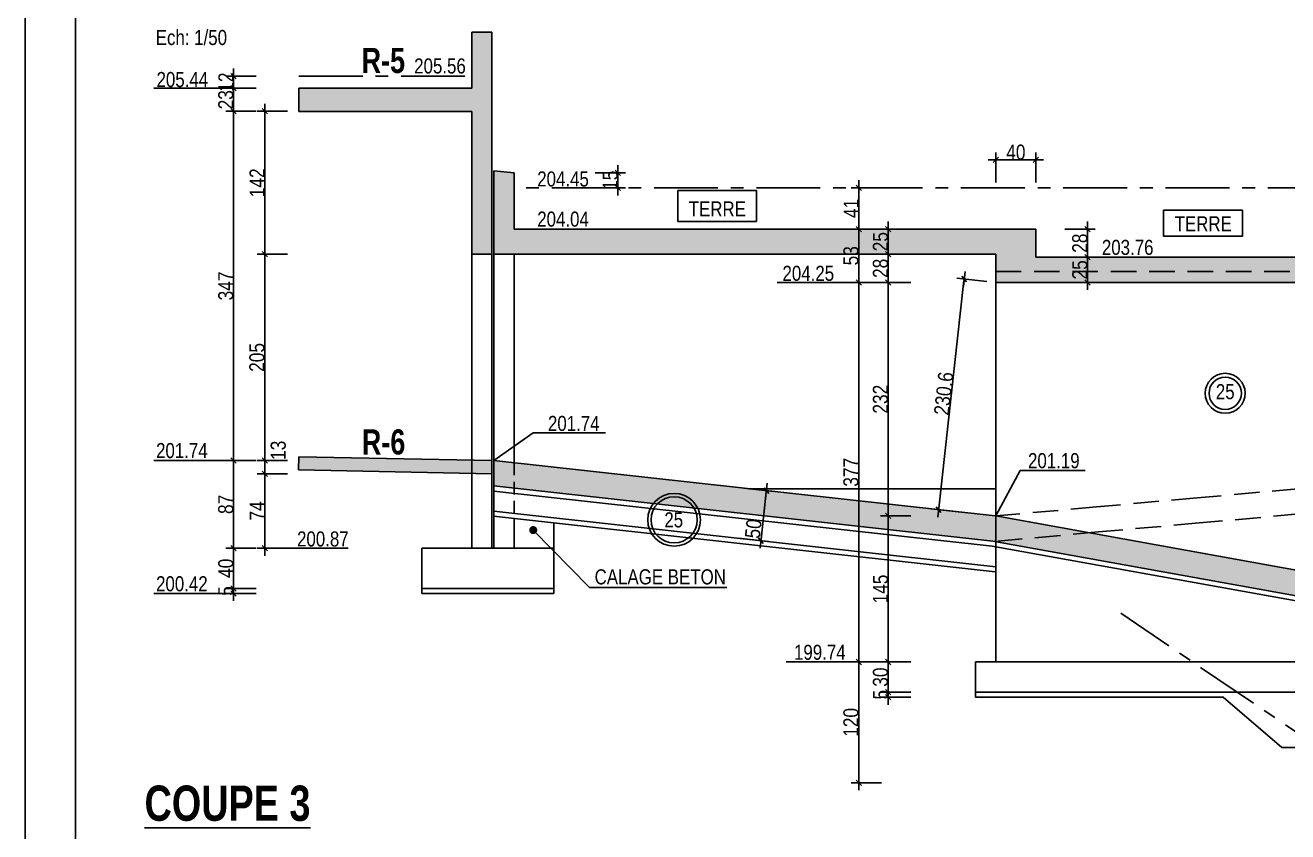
# Model space of a CAD drawing. Header units: millimetres. Extents: x -18089 to -10820, y 354 to 4554.
# Drawn here: x -18089 to -16835, y 1222 to 2023 of the extents above; entities that cross this region are included whole.
import ezdxf
from ezdxf.enums import TextEntityAlignment as Align

# ---------------------------------------------------------------- set-up
doc = ezdxf.new("R2010")
doc.units = ezdxf.units.MM
doc.linetypes.add('AXES', pattern=[50.8, 31.75, -6.35, 6.35, -6.35])
doc.linetypes.add('CACHEx2', pattern=[19.05, 12.7, -6.35])
for name, color, linetype in [('01_Cad_2', 5, 'Continuous'), ('01_cote_gen', 4, 'Continuous'), ('01_linteaux', 3, 'Continuous'), ('01_murs_coup', 5, 'Continuous'), ('01_poch_BN', 9, 'Continuous'), ('01_poch_murs', 251, 'Continuous'), ('01_texte', 230, 'Continuous'), ('01_tram_axes', 10, 'AXES'), ('AA_COTES', 2, 'Continuous')]:
    doc.layers.add(name, color=color, linetype=linetype)
doc.styles.add('impact', font='impact.ttf')
doc.styles.add('MATTE_TXT', font='arial.ttf')
doc.styles.add('STYLE2', font='ARIALN.TTF')
doc.dimstyles.new('JB50', dxfattribs={"dimscale": 0.1, "dimtxt": 150, "dimasz": 15, "dimexe": 0.1, "dimexo": 0.1, "dimgap": 0.09, "dimtad": 1, "dimdec": 1, "dimdsep": 46, "dimtxsty": 'STYLE2', "dimblk1": 'BOND_G', "dimblk2": 'BOND_D', "dimsah": 1, "dimcen": 1.5, "dimdle": 0.01, "dimse1": 1, "dimse2": 1, "dimclrd": 4, "dimclre": 2, "dimclrt": 6, "dimazin": 2, "dimtfac": 2.333333, "dimtdec": 1, "dimtix": 1, "dimtmove": 2, "dimatfit": 3, "dimldrblk": 'BOND_G', "dimfxl": 1, "dimtolj": 1, "dimtzin": 0, "dimarcsym": 0})

# ---------------------------------------------------------------- blocks, each defined once
blk = doc.blocks.new('BOND_G')
at = {"layer": 'AA_COTES', "color": 0}
for p, q in [((0, -5), (0, 15)), ((5, 0), (-5, 0)), ((1.77, 1.77), (-1.77, -1.77))]:
    blk.add_line(p, q, dxfattribs=at)
blk = doc.blocks.new('BOND_D')
at = {"layer": 'AA_COTES', "color": 0}
for p, q in [((5, 0), (-5, 0)), ((-1.77, -1.77), (1.77, 1.77)), ((0, 5), (0, -15))]:
    blk.add_line(p, q, dxfattribs=at)
blk = doc.blocks.new('*D839')
at = {"layer": '01_poch_murs', "color": 4, "lineweight": -2, "transparency": 16777216}
blk.add_line((-17353.4, 1559.3), (-17358.5, 1512.6), dxfattribs=at)
at = {"layer": 'DEFPOINTS', "color": 0, "transparency": 16777216}
for p in [(-17351.3, 1560.5), (-17358.7, 1511.1), (-17356.8, 1510.8)]:
    blk.add_point(p, dxfattribs=at)
at = {"layer": '01_poch_murs', "color": 4, "lineweight": -2, "transparency": 16777216, "xscale": 1.5, "yscale": 1.5, "zscale": 1.5}
for name, p, rotation in [('BOND_G', (-17353.2, 1560.8), 83.69581806513294), ('BOND_D', (-17358.7, 1511.1), 263.695818065133)]:
    blk.add_blockref(name, p, dxfattribs=dict(at, rotation=rotation))
at = {"layer": '01_poch_murs', "color": 6, "transparency": 16777216, "insert": (-17366.2, 1523), "char_height": 15, "attachment_point": 5, "rotation": 83.6958, "style": 'STYLE2'}
blk.add_mtext('\\A1;50', dxfattribs=at)
blk = doc.blocks.new('*D681')
at = {"layer": '01_cote_gen', "color": 4, "lineweight": -2, "ltscale": 2, "transparency": 16777216}
blk.add_line((-17882.5, 1505.2), (-17882.5, 1589.2), dxfattribs=at)
at = {"layer": 'DEFPOINTS', "color": 0, "ltscale": 2, "transparency": 16777216}
for p in [(-17882.5, 1590.7), (-17827.8, 1590.7), (-17664.8, 1503.7)]:
    blk.add_point(p, dxfattribs=at)
at = {"layer": '01_cote_gen', "color": 4, "lineweight": -2, "ltscale": 2, "transparency": 16777216, "xscale": 1.5, "yscale": 1.5, "zscale": 1.5}
for name, p, rotation in [('BOND_D', (-17882.5, 1590.7), 90), ('BOND_G', (-17882.5, 1503.7), 270)]:
    blk.add_blockref(name, p, dxfattribs=dict(at, rotation=rotation))
at = {"layer": '01_cote_gen', "color": 6, "ltscale": 2, "transparency": 16777216, "insert": (-17890.1, 1547.2), "char_height": 15, "attachment_point": 5, "rotation": 90, "style": 'STYLE2'}
blk.add_mtext('\\A1;87', dxfattribs=at)
blk = doc.blocks.new('*D682')
at = {"layer": '01_cote_gen', "color": 4, "lineweight": -2, "ltscale": 2, "transparency": 16777216}
blk.add_line((-17851.5, 1505.2), (-17851.5, 1576.2), dxfattribs=at)
at = {"layer": 'DEFPOINTS', "color": 0, "ltscale": 2, "transparency": 16777216}
for p in [(-17851.5, 1577.7), (-17808.6, 1577.7), (-17664.8, 1503.7)]:
    blk.add_point(p, dxfattribs=at)
at = {"layer": '01_cote_gen', "color": 4, "lineweight": -2, "ltscale": 2, "transparency": 16777216, "xscale": 1.5, "yscale": 1.5, "zscale": 1.5}
for name, p, rotation in [('BOND_D', (-17851.5, 1577.7), 90), ('BOND_G', (-17851.5, 1503.7), 270)]:
    blk.add_blockref(name, p, dxfattribs=dict(at, rotation=rotation))
at = {"layer": '01_cote_gen', "color": 6, "ltscale": 2, "transparency": 16777216, "insert": (-17859, 1540.7), "char_height": 15, "attachment_point": 5, "rotation": 90, "style": 'STYLE2'}
blk.add_mtext('\\A1;74', dxfattribs=at)
blk = doc.blocks.new('*D683')
at = {"layer": '01_cote_gen', "color": 4, "lineweight": -2, "ltscale": 2, "transparency": 16777216}
blk.add_line((-17851.5, 1579.2), (-17851.5, 1589.2), dxfattribs=at)
at = {"layer": 'DEFPOINTS', "color": 0, "ltscale": 2, "transparency": 16777216}
for p in [(-17851.5, 1590.7), (-17812.2, 1590.7), (-17812.2, 1577.7)]:
    blk.add_point(p, dxfattribs=at)
at = {"layer": '01_cote_gen', "color": 4, "lineweight": -2, "ltscale": 2, "transparency": 16777216, "xscale": 1.5, "yscale": 1.5, "zscale": 1.5}
for name, p, rotation in [('BOND_D', (-17851.5, 1590.7), 90), ('BOND_G', (-17851.5, 1577.7), 270)]:
    blk.add_blockref(name, p, dxfattribs=dict(at, rotation=rotation))
at = {"layer": '01_cote_gen', "color": 6, "ltscale": 2, "transparency": 16777216, "insert": (-17838, 1600.9), "char_height": 15, "attachment_point": 5, "rotation": 90, "style": 'STYLE2'}
blk.add_mtext('\\A1;13', dxfattribs=at)
blk = doc.blocks.new('*D684')
at = {"layer": '01_cote_gen', "color": 4, "lineweight": -2, "ltscale": 2, "transparency": 16777216}
blk.add_line((-17882.5, 1592.2), (-17882.5, 1936.2), dxfattribs=at)
at = {"layer": 'DEFPOINTS', "color": 0, "ltscale": 2, "transparency": 16777216}
for p in [(-17882.5, 1937.7), (-17809.1, 1937.7), (-17798.9, 1590.7)]:
    blk.add_point(p, dxfattribs=at)
at = {"layer": '01_cote_gen', "color": 4, "lineweight": -2, "ltscale": 2, "transparency": 16777216, "xscale": 1.5, "yscale": 1.5, "zscale": 1.5}
for name, p, rotation in [('BOND_D', (-17882.5, 1937.7), 90), ('BOND_G', (-17882.5, 1590.7), 270)]:
    blk.add_blockref(name, p, dxfattribs=dict(at, rotation=rotation))
at = {"layer": '01_cote_gen', "color": 6, "ltscale": 2, "transparency": 16777216, "insert": (-17890.1, 1764.2), "char_height": 15, "attachment_point": 5, "rotation": 90, "style": 'STYLE2'}
blk.add_mtext('\\A1;347', dxfattribs=at)
blk = doc.blocks.new('*D685')
at = {"layer": '01_cote_gen', "color": 4, "lineweight": -2, "ltscale": 2, "transparency": 16777216}
blk.add_line((-17882.5, 1939.2), (-17882.5, 1959.2), dxfattribs=at)
at = {"layer": 'DEFPOINTS', "color": 0, "ltscale": 2, "transparency": 16777216}
for p in [(-17882.5, 1960.7), (-17827.8, 1960.7), (-17827.8, 1937.7)]:
    blk.add_point(p, dxfattribs=at)
at = {"layer": '01_cote_gen', "color": 4, "lineweight": -2, "ltscale": 2, "transparency": 16777216, "xscale": 1.5, "yscale": 1.5, "zscale": 1.5}
for name, p, rotation in [('BOND_D', (-17882.5, 1960.7), 90), ('BOND_G', (-17882.5, 1937.7), 270)]:
    blk.add_blockref(name, p, dxfattribs=dict(at, rotation=rotation))
at = {"layer": '01_cote_gen', "color": 6, "ltscale": 2, "transparency": 16777216, "insert": (-17890.1, 1949.2), "char_height": 15, "attachment_point": 5, "rotation": 90, "style": 'STYLE2'}
blk.add_mtext('\\A1;23', dxfattribs=at)
blk = doc.blocks.new('*D686')
at = {"layer": '01_cote_gen', "color": 4, "lineweight": -2, "ltscale": 2, "transparency": 16777216}
for p, q in [((-17882.5, 1974.2), (-17882.5, 1975.7)), ((-17882.5, 1972.7), (-17882.5, 1960.7)), ((-17882.5, 1959.2), (-17882.5, 1957.7))]:
    blk.add_line(p, q, dxfattribs=at)
at = {"layer": 'DEFPOINTS', "color": 0, "ltscale": 2, "transparency": 16777216}
for p in [(-17827.8, 1972.7), (-17882.5, 1960.7), (-17827.8, 1960.7)]:
    blk.add_point(p, dxfattribs=at)
at = {"layer": '01_cote_gen', "color": 4, "lineweight": -2, "ltscale": 2, "transparency": 16777216, "xscale": 1.5, "yscale": 1.5, "zscale": 1.5}
for name, p, rotation in [('BOND_G', (-17882.5, 1972.7), 270), ('BOND_D', (-17882.5, 1960.7), 90)]:
    blk.add_blockref(name, p, dxfattribs=dict(at, rotation=rotation))
at = {"layer": '01_cote_gen', "color": 6, "ltscale": 2, "transparency": 16777216, "insert": (-17890, 1966.7), "char_height": 15, "attachment_point": 5, "rotation": 90, "style": 'STYLE2'}
blk.add_mtext('\\A1;12', dxfattribs=at)
blk = doc.blocks.new('*D687')
at = {"layer": '01_cote_gen', "color": 4, "lineweight": -2, "ltscale": 2, "transparency": 16777216}
blk.add_line((-17882.5, 1465.2), (-17882.5, 1502.2), dxfattribs=at)
at = {"layer": 'DEFPOINTS', "color": 0, "ltscale": 2, "transparency": 16777216}
for p in [(-17882.5, 1503.7), (-17664.8, 1503.7), (-17664.8, 1463.7)]:
    blk.add_point(p, dxfattribs=at)
at = {"layer": '01_cote_gen', "color": 4, "lineweight": -2, "ltscale": 2, "transparency": 16777216, "xscale": 1.5, "yscale": 1.5, "zscale": 1.5}
for name, p, rotation in [('BOND_D', (-17882.5, 1503.7), 90), ('BOND_G', (-17882.5, 1463.7), 270)]:
    blk.add_blockref(name, p, dxfattribs=dict(at, rotation=rotation))
at = {"layer": '01_cote_gen', "color": 6, "ltscale": 2, "transparency": 16777216, "insert": (-17890.1, 1483.7), "char_height": 15, "attachment_point": 5, "rotation": 90, "style": 'STYLE2'}
blk.add_mtext('\\A1;40', dxfattribs=at)
blk = doc.blocks.new('*D688')
at = {"layer": '01_cote_gen', "color": 4, "lineweight": -2, "ltscale": 2, "transparency": 16777216}
for p, q in [((-17882.5, 1465.2), (-17882.5, 1466.7)), ((-17882.5, 1463.7), (-17882.5, 1458.7)), ((-17882.5, 1457.2), (-17882.5, 1455.7))]:
    blk.add_line(p, q, dxfattribs=at)
at = {"layer": 'DEFPOINTS', "color": 0, "ltscale": 2, "transparency": 16777216}
for p in [(-17882.5, 1458.7), (-17664.8, 1463.7), (-17664.8, 1458.7)]:
    blk.add_point(p, dxfattribs=at)
at = {"layer": '01_cote_gen', "color": 4, "lineweight": -2, "ltscale": 2, "transparency": 16777216, "xscale": 1.5, "yscale": 1.5, "zscale": 1.5}
for name, p, rotation in [('BOND_G', (-17882.5, 1463.7), 270), ('BOND_D', (-17882.5, 1458.7), 90)]:
    blk.add_blockref(name, p, dxfattribs=dict(at, rotation=rotation))
at = {"layer": '01_cote_gen', "color": 6, "ltscale": 2, "transparency": 16777216, "insert": (-17890.1, 1461.2), "char_height": 15, "attachment_point": 5, "rotation": 90, "style": 'STYLE2'}
blk.add_mtext('\\A1;5', dxfattribs=at)
blk = doc.blocks.new('*D689')
at = {"layer": '01_cote_gen', "color": 4, "lineweight": -2, "ltscale": 2, "transparency": 16777216}
blk.add_line((-17851.5, 1592.2), (-17851.5, 1794.2), dxfattribs=at)
at = {"layer": 'DEFPOINTS', "color": 0, "ltscale": 2, "transparency": 16777216}
for p in [(-17851.5, 1795.7), (-17625.8, 1795.7), (-17625.8, 1590.7)]:
    blk.add_point(p, dxfattribs=at)
at = {"layer": '01_cote_gen', "color": 4, "lineweight": -2, "ltscale": 2, "transparency": 16777216, "xscale": 1.5, "yscale": 1.5, "zscale": 1.5}
for name, p, rotation in [('BOND_D', (-17851.5, 1795.7), 90), ('BOND_G', (-17851.5, 1590.7), 270)]:
    blk.add_blockref(name, p, dxfattribs=dict(at, rotation=rotation))
at = {"layer": '01_cote_gen', "color": 6, "ltscale": 2, "transparency": 16777216, "insert": (-17859.2, 1693.2), "char_height": 15, "attachment_point": 5, "rotation": 90, "style": 'STYLE2'}
blk.add_mtext('\\A1;205', dxfattribs=at)
blk = doc.blocks.new('*D698')
at = {"layer": '01_cote_gen', "color": 4, "lineweight": -2, "ltscale": 2, "transparency": 16777216}
blk.add_line((-17261.5, 1822.2), (-17261.5, 1860.2), dxfattribs=at)
at = {"layer": 'DEFPOINTS', "color": 0, "ltscale": 2, "transparency": 16777216}
for p in [(-17261.5, 1861.7), (-17239, 1861.7), (-17208.1, 1820.7)]:
    blk.add_point(p, dxfattribs=at)
at = {"layer": '01_cote_gen', "color": 4, "lineweight": -2, "ltscale": 2, "transparency": 16777216, "xscale": 1.5, "yscale": 1.5, "zscale": 1.5}
for name, p, rotation in [('BOND_D', (-17261.5, 1861.7), 90), ('BOND_G', (-17261.5, 1820.7), 270)]:
    blk.add_blockref(name, p, dxfattribs=dict(at, rotation=rotation))
at = {"layer": '01_cote_gen', "color": 6, "ltscale": 2, "transparency": 16777216, "insert": (-17269, 1841.2), "char_height": 15, "attachment_point": 5, "rotation": 90, "style": 'STYLE2'}
blk.add_mtext('\\A1;41', dxfattribs=at)
blk = doc.blocks.new('*D699')
at = {"layer": '01_cote_gen', "color": 4, "lineweight": -2, "ltscale": 2, "transparency": 16777216}
blk.add_line((-17261.5, 1769.2), (-17261.5, 1819.2), dxfattribs=at)
at = {"layer": 'DEFPOINTS', "color": 0, "ltscale": 2, "transparency": 16777216}
for p in [(-17261.5, 1820.7), (-17216.4, 1820.7), (-17216.4, 1767.7)]:
    blk.add_point(p, dxfattribs=at)
at = {"layer": '01_cote_gen', "color": 4, "lineweight": -2, "ltscale": 2, "transparency": 16777216, "xscale": 1.5, "yscale": 1.5, "zscale": 1.5}
for name, p, rotation in [('BOND_D', (-17261.5, 1820.7), 90), ('BOND_G', (-17261.5, 1767.7), 270)]:
    blk.add_blockref(name, p, dxfattribs=dict(at, rotation=rotation))
at = {"layer": '01_cote_gen', "color": 6, "ltscale": 2, "transparency": 16777216, "insert": (-17269.2, 1794.2), "char_height": 15, "attachment_point": 5, "rotation": 90, "style": 'STYLE2'}
blk.add_mtext('\\A1;53', dxfattribs=at)
blk = doc.blocks.new('*D700')
at = {"layer": '01_cote_gen', "color": 4, "lineweight": -2, "ltscale": 2, "transparency": 16777216}
blk.add_line((-17232.3, 1769.2), (-17232.3, 1794.2), dxfattribs=at)
at = {"layer": 'DEFPOINTS', "color": 0, "ltscale": 2, "transparency": 16777216}
for p in [(-17232.3, 1795.7), (-17156.4, 1795.7), (-17156.4, 1767.7)]:
    blk.add_point(p, dxfattribs=at)
at = {"layer": '01_cote_gen', "color": 4, "lineweight": -2, "ltscale": 2, "transparency": 16777216, "xscale": 1.5, "yscale": 1.5, "zscale": 1.5}
for name, p, rotation in [('BOND_D', (-17232.3, 1795.7), 90), ('BOND_G', (-17232.3, 1767.7), 270)]:
    blk.add_blockref(name, p, dxfattribs=dict(at, rotation=rotation))
at = {"layer": '01_cote_gen', "color": 6, "ltscale": 2, "transparency": 16777216, "insert": (-17239.9, 1781.7), "char_height": 15, "attachment_point": 5, "rotation": 90, "style": 'STYLE2'}
blk.add_mtext('\\A1;28', dxfattribs=at)
blk = doc.blocks.new('*D701')
at = {"layer": '01_cote_gen', "color": 4, "lineweight": -2, "ltscale": 2, "transparency": 16777216}
blk.add_line((-17232.3, 1797.2), (-17232.3, 1819.2), dxfattribs=at)
at = {"layer": 'DEFPOINTS', "color": 0, "ltscale": 2, "transparency": 16777216}
for p in [(-17232.3, 1820.7), (-17224.8, 1820.7), (-17224.8, 1795.7)]:
    blk.add_point(p, dxfattribs=at)
at = {"layer": '01_cote_gen', "color": 4, "lineweight": -2, "ltscale": 2, "transparency": 16777216, "xscale": 1.5, "yscale": 1.5, "zscale": 1.5}
for name, p, rotation in [('BOND_D', (-17232.3, 1820.7), 90), ('BOND_G', (-17232.3, 1795.7), 270)]:
    blk.add_blockref(name, p, dxfattribs=dict(at, rotation=rotation))
at = {"layer": '01_cote_gen', "color": 6, "ltscale": 2, "transparency": 16777216, "insert": (-17239.9, 1808.2), "char_height": 15, "attachment_point": 5, "rotation": 90, "style": 'STYLE2'}
blk.add_mtext('\\A1;25', dxfattribs=at)
blk = doc.blocks.new('*D702')
at = {"layer": '01_cote_gen', "color": 4, "lineweight": -2, "ltscale": 2, "transparency": 16777216}
blk.add_line((-17851.5, 1797.2), (-17851.5, 1936.2), dxfattribs=at)
at = {"layer": 'DEFPOINTS', "color": 0, "ltscale": 2, "transparency": 16777216}
for p in [(-17851.5, 1937.7), (-17817.7, 1937.7), (-17829, 1795.7)]:
    blk.add_point(p, dxfattribs=at)
at = {"layer": '01_cote_gen', "color": 4, "lineweight": -2, "ltscale": 2, "transparency": 16777216, "xscale": 1.5, "yscale": 1.5, "zscale": 1.5}
for name, p, rotation in [('BOND_D', (-17851.5, 1937.7), 90), ('BOND_G', (-17851.5, 1795.7), 270)]:
    blk.add_blockref(name, p, dxfattribs=dict(at, rotation=rotation))
at = {"layer": '01_cote_gen', "color": 6, "ltscale": 2, "transparency": 16777216, "insert": (-17859.1, 1866.7), "char_height": 15, "attachment_point": 5, "rotation": 90, "style": 'STYLE2'}
blk.add_mtext('\\A1;142', dxfattribs=at)
blk = doc.blocks.new('*D797')
at = {"layer": '01_cote_gen', "color": 4, "lineweight": -2, "ltscale": 2, "transparency": 16777216}
blk.add_line((-17232.3, 1537.2), (-17232.3, 1766.2), dxfattribs=at)
at = {"layer": 'DEFPOINTS', "color": 0, "ltscale": 2, "transparency": 16777216}
for p in [(-17232.3, 1767.7), (-17224.8, 1767.7), (-17125.5, 1535.7)]:
    blk.add_point(p, dxfattribs=at)
at = {"layer": '01_cote_gen', "color": 4, "lineweight": -2, "ltscale": 2, "transparency": 16777216, "xscale": 1.5, "yscale": 1.5, "zscale": 1.5}
for name, p, rotation in [('BOND_D', (-17232.3, 1767.7), 90), ('BOND_G', (-17232.3, 1535.7), 270)]:
    blk.add_blockref(name, p, dxfattribs=dict(at, rotation=rotation))
at = {"layer": '01_cote_gen', "color": 6, "ltscale": 2, "transparency": 16777216, "insert": (-17239.9, 1651.7), "char_height": 15, "attachment_point": 5, "rotation": 90, "style": 'STYLE2'}
blk.add_mtext('\\A1;232', dxfattribs=at)
blk = doc.blocks.new('*D799')
at = {"layer": '01_cote_gen', "color": 4, "lineweight": -2, "ltscale": 2, "transparency": 16777216}
blk.add_line((-17124, 1889.4), (-17087, 1889.4), dxfattribs=at)
at = {"layer": 'DEFPOINTS', "color": 0, "ltscale": 2, "transparency": 16777216}
for p in [(-17085.5, 1889.4), (-17085.5, 1820.7), (-17125.5, 1795.7)]:
    blk.add_point(p, dxfattribs=at)
at = {"layer": '01_cote_gen', "color": 4, "lineweight": -2, "ltscale": 2, "transparency": 16777216, "xscale": 1.5, "yscale": 1.5, "zscale": 1.5, "rotation": 180}
blk.add_blockref('BOND_G', (-17125.5, 1889.4), dxfattribs=at)
at = {"layer": '01_cote_gen', "color": 4, "lineweight": -2, "ltscale": 2, "transparency": 16777216, "xscale": 1.5, "yscale": 1.5, "zscale": 1.5}
blk.add_blockref('BOND_D', (-17085.5, 1889.4), dxfattribs=at)
at = {"layer": '01_cote_gen', "color": 6, "ltscale": 2, "transparency": 16777216, "insert": (-17105.5, 1897), "char_height": 15, "attachment_point": 5, "style": 'STYLE2'}
blk.add_mtext('\\A1;40', dxfattribs=at)
blk = doc.blocks.new('*D805')
at = {"layer": '01_cote_gen', "color": 4, "lineweight": -2, "ltscale": 2, "transparency": 16777216}
for p, q in [((-17500.7, 1878.2), (-17500.7, 1879.7)), ((-17500.7, 1861.7), (-17500.7, 1876.7)), ((-17500.7, 1860.2), (-17500.7, 1858.7))]:
    blk.add_line(p, q, dxfattribs=at)
at = {"layer": 'DEFPOINTS', "color": 0, "ltscale": 2, "transparency": 16777216}
for p in [(-17603.8, 1876.7), (-17500.7, 1876.7), (-17603.8, 1861.7)]:
    blk.add_point(p, dxfattribs=at)
at = {"layer": '01_cote_gen', "color": 4, "lineweight": -2, "ltscale": 2, "transparency": 16777216, "xscale": 1.5, "yscale": 1.5, "zscale": 1.5}
for name, p, rotation in [('BOND_D', (-17500.7, 1876.7), 270), ('BOND_G', (-17500.7, 1861.7), 90)]:
    blk.add_blockref(name, p, dxfattribs=dict(at, rotation=rotation))
at = {"layer": '01_cote_gen', "color": 6, "ltscale": 2, "transparency": 16777216, "insert": (-17508.3, 1869.2), "char_height": 15, "attachment_point": 5, "rotation": 90, "style": 'STYLE2'}
blk.add_mtext('\\A1;15', dxfattribs=at)
blk = doc.blocks.new('*D816')
at = {"layer": '01_cote_gen', "color": 4, "lineweight": -2, "ltscale": 2, "transparency": 16777216}
blk.add_line((-17232.3, 1392.1), (-17232.3, 1534.2), dxfattribs=at)
at = {"layer": 'DEFPOINTS', "color": 0, "ltscale": 2, "transparency": 16777216}
for p in [(-17232.3, 1535.7), (-17209.8, 1535.7), (-17145.5, 1390.6)]:
    blk.add_point(p, dxfattribs=at)
at = {"layer": '01_cote_gen', "color": 4, "lineweight": -2, "ltscale": 2, "transparency": 16777216, "xscale": 1.5, "yscale": 1.5, "zscale": 1.5}
for name, p, rotation in [('BOND_D', (-17232.3, 1535.7), 90), ('BOND_G', (-17232.3, 1390.6), 270)]:
    blk.add_blockref(name, p, dxfattribs=dict(at, rotation=rotation))
at = {"layer": '01_cote_gen', "color": 6, "ltscale": 2, "transparency": 16777216, "insert": (-17239.9, 1463.1), "char_height": 15, "attachment_point": 5, "rotation": 90, "style": 'STYLE2'}
blk.add_mtext('\\A1;145', dxfattribs=at)
blk = doc.blocks.new('*D817')
at = {"layer": '01_cote_gen', "color": 4, "lineweight": -2, "ltscale": 2, "transparency": 16777216}
blk.add_line((-17261.5, 1272.2), (-17261.5, 1389.1), dxfattribs=at)
at = {"layer": 'DEFPOINTS', "color": 0, "ltscale": 2, "transparency": 16777216}
for p in [(-17261.5, 1390.6), (-16749.3, 1390.6), (-16730.4, 1270.7)]:
    blk.add_point(p, dxfattribs=at)
at = {"layer": '01_cote_gen', "color": 4, "lineweight": -2, "ltscale": 2, "transparency": 16777216, "xscale": 1.5, "yscale": 1.5, "zscale": 1.5}
for name, p, rotation in [('BOND_D', (-17261.5, 1390.6), 90), ('BOND_G', (-17261.5, 1270.7), 270)]:
    blk.add_blockref(name, p, dxfattribs=dict(at, rotation=rotation))
at = {"layer": '01_cote_gen', "color": 6, "ltscale": 2, "transparency": 16777216, "insert": (-17269.2, 1330.6), "char_height": 15, "attachment_point": 5, "rotation": 90, "style": 'STYLE2'}
blk.add_mtext('\\A1;120', dxfattribs=at)
blk = doc.blocks.new('*D818')
at = {"layer": '01_cote_gen', "color": 4, "lineweight": -2, "ltscale": 2, "transparency": 16777216}
blk.add_line((-17261.5, 1392.1), (-17261.5, 1766.2), dxfattribs=at)
at = {"layer": 'DEFPOINTS', "color": 0, "ltscale": 2, "transparency": 16777216}
for p in [(-17261.5, 1767.7), (-17209.8, 1767.7), (-17209.8, 1390.6)]:
    blk.add_point(p, dxfattribs=at)
at = {"layer": '01_cote_gen', "color": 4, "lineweight": -2, "ltscale": 2, "transparency": 16777216, "xscale": 1.5, "yscale": 1.5, "zscale": 1.5}
for name, p, rotation in [('BOND_D', (-17261.5, 1767.7), 90), ('BOND_G', (-17261.5, 1390.6), 270)]:
    blk.add_blockref(name, p, dxfattribs=dict(at, rotation=rotation))
at = {"layer": '01_cote_gen', "color": 6, "ltscale": 2, "transparency": 16777216, "insert": (-17269.2, 1579.1), "char_height": 15, "attachment_point": 5, "rotation": 90, "style": 'STYLE2'}
blk.add_mtext('\\A1;377', dxfattribs=at)
blk = doc.blocks.new('*D819')
at = {"layer": '01_cote_gen', "color": 4, "lineweight": -2, "ltscale": 2, "transparency": 16777216}
for p, q in [((-17232.3, 1362.1), (-17232.3, 1363.6)), ((-17232.3, 1360.6), (-17232.3, 1355.6)), ((-17232.3, 1354.1), (-17232.3, 1352.6))]:
    blk.add_line(p, q, dxfattribs=at)
at = {"layer": 'DEFPOINTS', "color": 0, "ltscale": 2, "transparency": 16777216}
for p in [(-17232.3, 1355.6), (-17145.5, 1360.6), (-17145.5, 1355.6)]:
    blk.add_point(p, dxfattribs=at)
at = {"layer": '01_cote_gen', "color": 4, "lineweight": -2, "ltscale": 2, "transparency": 16777216, "xscale": 1.5, "yscale": 1.5, "zscale": 1.5}
for name, p, rotation in [('BOND_G', (-17232.3, 1360.6), 270), ('BOND_D', (-17232.3, 1355.6), 90)]:
    blk.add_blockref(name, p, dxfattribs=dict(at, rotation=rotation))
at = {"layer": '01_cote_gen', "color": 6, "ltscale": 2, "transparency": 16777216, "insert": (-17239.9, 1358.1), "char_height": 15, "attachment_point": 5, "rotation": 90, "style": 'STYLE2'}
blk.add_mtext('\\A1;5', dxfattribs=at)
blk = doc.blocks.new('*D820')
at = {"layer": '01_cote_gen', "color": 4, "lineweight": -2, "ltscale": 2, "transparency": 16777216}
blk.add_line((-17232.3, 1362.1), (-17232.3, 1389.1), dxfattribs=at)
at = {"layer": 'DEFPOINTS', "color": 0, "ltscale": 2, "transparency": 16777216}
for p in [(-17232.3, 1390.6), (-17145.5, 1390.6), (-17145.5, 1360.6)]:
    blk.add_point(p, dxfattribs=at)
at = {"layer": '01_cote_gen', "color": 4, "lineweight": -2, "ltscale": 2, "transparency": 16777216, "xscale": 1.5, "yscale": 1.5, "zscale": 1.5}
for name, p, rotation in [('BOND_D', (-17232.3, 1390.6), 90), ('BOND_G', (-17232.3, 1360.6), 270)]:
    blk.add_blockref(name, p, dxfattribs=dict(at, rotation=rotation))
at = {"layer": '01_cote_gen', "color": 6, "ltscale": 2, "transparency": 16777216, "insert": (-17239.9, 1375.6), "char_height": 15, "attachment_point": 5, "rotation": 90, "style": 'STYLE2'}
blk.add_mtext('\\A1;30', dxfattribs=at)
blk = doc.blocks.new('*D506')
at = {"layer": '01_cote_gen', "color": 4, "lineweight": -2, "ltscale": 2, "transparency": 16777216}
blk.add_line((-17034.2, 1791.2), (-17034.2, 1769.2), dxfattribs=at)
at = {"layer": 'DEFPOINTS', "color": 0, "ltscale": 2, "transparency": 16777216}
for p in [(-17048.8, 1792.7), (-17044.9, 1767.7), (-17034.2, 1767.7)]:
    blk.add_point(p, dxfattribs=at)
at = {"layer": '01_cote_gen', "color": 4, "lineweight": -2, "ltscale": 2, "transparency": 16777216, "xscale": 1.5, "yscale": 1.5, "zscale": 1.5}
for name, p, rotation in [('BOND_G', (-17034.2, 1792.7), 90), ('BOND_D', (-17034.2, 1767.7), 270)]:
    blk.add_blockref(name, p, dxfattribs=dict(at, rotation=rotation))
at = {"layer": '01_cote_gen', "color": 6, "ltscale": 2, "transparency": 16777216, "insert": (-17041.9, 1780.2), "char_height": 15, "attachment_point": 5, "rotation": 90, "style": 'STYLE2'}
blk.add_mtext('\\A1;25', dxfattribs=at)
blk = doc.blocks.new('*D840')
at = {"layer": '01_cote_gen', "color": 4, "lineweight": -2, "transparency": 16777216}
blk.add_line((-17034.2, 1819.2), (-17034.2, 1794.2), dxfattribs=at)
at = {"layer": 'DEFPOINTS', "color": 0, "transparency": 16777216}
for p in [(-17085.5, 1820.7), (-17069.9, 1792.7), (-17034.2, 1792.7)]:
    blk.add_point(p, dxfattribs=at)
at = {"layer": '01_cote_gen', "color": 4, "lineweight": -2, "transparency": 16777216, "xscale": 1.5, "yscale": 1.5, "zscale": 1.5}
for name, p, rotation in [('BOND_G', (-17034.2, 1820.7), 90), ('BOND_D', (-17034.2, 1792.7), 270)]:
    blk.add_blockref(name, p, dxfattribs=dict(at, rotation=rotation))
at = {"layer": '01_cote_gen', "color": 6, "transparency": 16777216, "insert": (-17041.9, 1806.7), "char_height": 15, "attachment_point": 5, "rotation": 90, "style": 'STYLE2'}
blk.add_mtext('\\A1;28', dxfattribs=at)
blk = doc.blocks.new('*D841')
at = {"layer": '01_cote_gen', "color": 4, "lineweight": -2, "transparency": 16777216}
blk.add_line((-17182, 1543.4), (-17157, 1769.6), dxfattribs=at)
at = {"layer": 'DEFPOINTS', "color": 0, "transparency": 16777216}
for p in [(-17156.8, 1771.1), (-17125.5, 1767.7), (-17150.8, 1538.4)]:
    blk.add_point(p, dxfattribs=at)
at = {"layer": '01_cote_gen', "color": 4, "lineweight": -2, "transparency": 16777216, "xscale": 1.5, "yscale": 1.5, "zscale": 1.5}
for name, p, rotation in [('BOND_D', (-17156.8, 1771.1), 83.69581806513018), ('BOND_G', (-17182.2, 1541.9), 263.6958180651303)]:
    blk.add_blockref(name, p, dxfattribs=dict(at, rotation=rotation))
at = {"layer": '01_cote_gen', "color": 6, "transparency": 16777216, "insert": (-17177.1, 1657.3), "char_height": 15, "attachment_point": 5, "rotation": 83.6958, "style": 'STYLE2'}
blk.add_mtext('\\A1;230.6', dxfattribs=at)

msp = doc.modelspace()

# ---------------------------------------------------------------- hatches: boundary and pattern name
at = {"layer": '01_poch_BN'}
h = msp.add_hatch(color=256, dxfattribs=at)
h.dxf.hatch_style = 1
h.paths.add_polyline_path([(-15693.13, 1849.66), (-15901.27, 1849.66), (-15901.27, 1961.66), (-15921.27, 1961.66), (-15921.27, 1741.66), (-16648.51, 1741.66), (-16648.51, 1792.66), (-17085.51, 1792.66), (-17085.51, 1820.66), (-17603.82, 1820.66), (-17603.82, 1876.66), (-17623.82, 1878.66), (-17623.82, 1795.66), (-17125.51, 1795.66), (-17125.51, 1767.66), (-16688.51, 1767.66), (-16688.51, 1706.66), (-15921.27, 1706.66), (-15921.27, 1540.66), (-15693.13, 1540.66), (-15693.13, 1562.66), (-15901.27, 1562.66), (-15901.27, 1826.66), (-15693.13, 1826.66)])
h.paths.add_polyline_path([(-17625.82, 2016.24), (-17645.82, 2016.24), (-17645.82, 1960.66), (-17817.71, 1960.66), (-17817.71, 1937.66), (-17645.82, 1937.66), (-17645.82, 1795.66), (-17625.82, 1795.66)])
h.paths.add_polyline_path([(-17623.82, 1590.66), (-17623.82, 1565.5), (-17128.44, 1510.78), (-17125.53, 1510.25), (-17125.53, 1535.61)])
h.paths.add_polyline_path([(-17124.84, 1535.53), (-17125.53, 1535.61), (-17125.53, 1510.25), (-16692.64, 1432), (-16688.51, 1431.36), (-16688.51, 1456.66)])
h.paths.add_polyline_path([(-16688.51, 1456.66), (-16688.51, 1431.36), (-16388.82, 1385.06), (-16333.6, 1373.17), (-15921.27, 1293.19), (-15921.27, 1270.66), (-15901.27, 1270.66), (-15901.27, 1316.55), (-15921.27, 1318.66), (-16328.59, 1397.66), (-16384.27, 1409.66)])
h.paths.add_polyline_path([(-15734.27, 1298.66), (-15901.27, 1298.66), (-15901.27, 1285.66), (-15734.27, 1285.66)])
h.paths.add_polyline_path([(-15693.13, 1298.66), (-15734.27, 1298.66), (-15734.27, 1285.66), (-15693.13, 1285.66)])
h.paths.add_polyline_path([(-15871.27, 1270.66), (-15921.27, 1270.66), (-15921.27, 1240.66), (-15871.27, 1240.66)])
h = msp.add_hatch(color=256, dxfattribs=at)
h.dxf.hatch_style = 1
h.paths.add_polyline_path([(-17625.82, 1590.66), (-17817.71, 1594.49), (-17817.97, 1581.5), (-17625.82, 1577.65)])

# ---------------------------------------------------------------- linework, layer by layer
at = {"layer": '01_Cad_2'}
msp.add_line((-18089.32, 353.85), (-18089.32, 4553.85), dxfattribs=at)
at = {"layer": '01_Cad_2', "color": 2}
msp.add_line((-18039.32, 403.85), (-18039.32, 4503.85), dxfattribs=at)
at = {"layer": '01_linteaux', "linetype": 'CACHEx2', "ltscale": 2}
for p, q in [((-17125.51, 1778.66), (-16688.51, 1778.66)), ((-16825.53, 1562.66), (-16925.53, 1553.66)), ((-17025.53, 1544.66), (-17125.51, 1535.66)), ((-16925.53, 1553.66), (-17025.53, 1544.66)), ((-16824.4, 1537.66), (-16923.29, 1528.76)), ((-17023.29, 1519.76), (-17123.27, 1510.76)), ((-16923.29, 1528.76), (-17023.29, 1519.76))]:
    msp.add_line(p, q, dxfattribs=at)
at = {"layer": '01_linteaux', "linetype": 'CACHEx2'}
for p, q in [((-17645.82, 1591.06), (-17645.82, 1578.05)), ((-17603.82, 1588.77), (-17603.82, 1533.11))]:
    msp.add_line(p, q, dxfattribs=at)
at = {"layer": '01_murs_coup'}
for p, q in [((-17645.82, 1960.66), (-17645.82, 2016.24)), ((-17625.82, 1795.66), (-17625.82, 2016.24)), ((-17817.71, 1960.66), (-17645.82, 1960.66)), ((-17817.71, 1937.66), (-17645.82, 1937.66)), ((-17645.82, 1795.66), (-17645.82, 1937.66)), ((-17623.82, 1795.66), (-17623.82, 1878.66)), ((-17603.82, 1876.66), (-17623.82, 1878.66)), ((-17603.82, 1820.66), (-17603.82, 1876.66)), ((-17603.82, 1820.66), (-17085.51, 1820.66)), ((-17085.51, 1820.66), (-17085.51, 1792.66)), ((-17625.82, 1795.66), (-17645.82, 1795.66)), ((-17623.82, 1795.66), (-17125.51, 1795.66)), ((-17125.51, 1795.66), (-17125.51, 1767.66)), ((-17085.51, 1792.66), (-16648.51, 1792.66)), ((-17125.51, 1767.66), (-16688.51, 1767.66)), ((-17625.82, 1590.66), (-17817.71, 1594.49)), ((-17625.82, 1577.65), (-17817.97, 1581.5)), ((-17625.82, 1590.66), (-17625.82, 1577.65)), ((-17623.82, 1590.66), (-17623.82, 1560.47)), ((-17125.96, 1535.66), (-17623.82, 1590.66)), ((-17128.44, 1510.78), (-17623.82, 1565.5)), ((-17129.16, 1505.83), (-17623.82, 1560.47)), ((-16688.51, 1456.66), (-17125.53, 1535.66)), ((-16693.84, 1427.13), (-17129.16, 1505.83)), ((-16692.95, 1432.05), (-17128.44, 1510.78))]:
    msp.add_line(p, q, dxfattribs=at)
at = {"layer": '01_murs_coup', "color": 2, "ltscale": 2}
for p, q in [((-17645.82, 1795.66), (-17645.82, 1591.06)), ((-17625.82, 1795.66), (-17625.82, 1590.66)), ((-17623.82, 1590.66), (-17623.82, 1795.66)), ((-17603.82, 1795.66), (-17603.82, 1588.77)), ((-17125.54, 1390.62), (-17125.51, 1767.66)), ((-17645.82, 1503.66), (-17645.82, 1578.05)), ((-17625.82, 1577.65), (-17625.82, 1503.66)), ((-17623.82, 1560.47), (-17623.82, 1503.66)), ((-17125.53, 1562.69), (-17370.63, 1562.69)), ((-17126.08, 1480.33), (-17624.37, 1535.38)), ((-17125.53, 1485.3), (-17623.82, 1540.35)), ((-17603.82, 1503.66), (-17603.82, 1533.11)), ((-17564.51, 1503.66), (-17564.51, 1528.77)), ((-17695.51, 1503.66), (-17695.51, 1458.66)), ((-17564.51, 1503.66), (-17695.51, 1503.66)), ((-17564.51, 1503.66), (-17564.51, 1458.66)), ((-17564.51, 1463.66), (-17695.51, 1463.66)), ((-17564.51, 1458.66), (-17695.51, 1458.66)), ((-17145.51, 1390.62), (-17145.51, 1355.62)), ((-16688.51, 1390.62), (-17145.51, 1390.62)), ((-16688.51, 1360.62), (-17145.51, 1360.62)), ((-16899.73, 1355.62), (-17145.51, 1355.62)), ((-16841.17, 1305.66), (-16899.73, 1355.62)), ((-16801.17, 1305.66), (-16841.17, 1305.66))]:
    msp.add_line(p, q, dxfattribs=at)
at = {"layer": '01_poch_murs', "ltscale": 2}
for p, q in [((-17645.82, 2016.24), (-17625.82, 2016.24)), ((-17817.71, 1960.66), (-17817.71, 1937.66)), ((-17817.71, 1594.49), (-17817.97, 1581.5))]:
    msp.add_line(p, q, dxfattribs=at)
at = {"layer": '01_texte'}
for p, q in [((-17889.98, 1960.66), (-17961.75, 1960.66)), ((-17268.99, 1767.66), (-17342.67, 1767.66)), ((-17584.91, 1618.41), (-17623.82, 1590.66)), ((-17513.13, 1618.41), (-17584.91, 1618.41)), ((-17889.98, 1590.66), (-17961.75, 1590.66)), ((-17125.53, 1535.66), (-17101.29, 1580.99)), ((-17101.29, 1580.99), (-17036.57, 1580.99)), ((-17584.82, 1521.62), (-17529.06, 1464.5)), ((-17768.5, 1503.66), (-17829.01, 1503.66)), ((-17889.98, 1458.66), (-17961.75, 1458.66)), ((-17529.06, 1464.5), (-17392.66, 1464.5)), ((-17333.71, 1390.62), (-17268.99, 1390.62))]:
    msp.add_line(p, q, dxfattribs=at)
for points in [[(-17441.32, 1859.11), (-17363.13, 1859.11), (-17363.13, 1828.35), (-17441.32, 1828.35)], [(-16958.72, 1839.35), (-16880.53, 1839.35), (-16880.53, 1813.6), (-16958.72, 1813.6)]]:
    msp.add_lwpolyline(points, close=True, dxfattribs=at)
at = {"layer": '01_texte', "const_width": 4}
msp.add_lwpolyline([(-17586.82, 1521.62, 1), (-17582.82, 1521.62, 1)], format="xyb", close=True, dxfattribs=at)
at = {"layer": '01_texte'}
for centre, radius in [((-16897.6, 1657.57), 19.86), ((-16897.6, 1657.57), 16.05), ((-17444.92, 1531.86), 26.19), ((-17444.92, 1531.86), 22.9)]:
    msp.add_circle(centre, radius, dxfattribs=at)
at = {"layer": '01_tram_axes', "ltscale": 2}
for p, q in [((-17817.71, 1972.66), (-17645.82, 1972.66)), ((-16588.51, 1861.66), (-17603.82, 1861.66)), ((-16701.17, 1235.66), (-17001.17, 1438.97))]:
    msp.add_line(p, q, dxfattribs=at)

# ---------------------------------------------------------------- texts
at = {"layer": '01_texte', "style": 'MATTE_TXT', "width": 0.8}
for s, p in [('Ech: 1/50', (-17924.32, 1999.04)), ('205.56', (-17677.42, 1970.78)), ('205.44', (-17933.31, 1957.29)), ('204.45', (-17555.22, 1858.51)), ('TERRE', (-17401.98, 1828.74)), ('204.04', (-17555.22, 1818.6)), ('TERRE', (-16919.38, 1813.98)), ('203.76', (-16994.43, 1790.54)), ('204.25', (-17311.63, 1764.75)), ('25', (-16897.55, 1647.19)), ('201.74', (-17544.57, 1615.63)), ('201.74', (-17933.78, 1588.65)), ('201.19', (-17067.77, 1578.62)), ('25', (-17445.27, 1519.78)), ('200.87', (-17793.74, 1500.86)), ('CALAGE BETON', (-17458.66, 1463.19)), ('200.42', (-17933.78, 1456.33)), ('199.74', (-17300.18, 1388.25))]:
    msp.add_text(s, height=15, dxfattribs=at).set_placement(p, align=Align.BOTTOM_CENTER)
at = {"layer": '01_texte', "style": 'impact'}
for s, height, p in [(' R-5', 25, (-17737.42, 1968.25)), (' R-6', 25, (-17737.19, 1589.24)), ('%%UCOUPE 3', 35, (-17888.44, 1222.32))]:
    msp.add_text(s, height=height, dxfattribs=at).set_placement(p, align=Align.BOTTOM_CENTER)

# ---------------------------------------------------------------- dimensions: what is measured, and where the dimension line sits
at = {"layer": '01_cote_gen', "ltscale": 2}
for base, p1, p2, picture, middle in [((-17882.48, 1960.66), (-17827.77, 1972.66), (-17827.77, 1960.66), '*D686', (-17890.01, 1966.66)), ((-17882.48, 1960.66), (-17827.77, 1937.66), (-17827.77, 1960.66), '*D685', (-17890.14, 1949.16)), ((-17882.48, 1937.66), (-17798.86, 1590.66), (-17809.07, 1937.66), '*D684', (-17890.14, 1764.16)), ((-17851.51, 1937.66), (-17829.01, 1795.66), (-17817.71, 1937.66), '*D702', (-17859.05, 1866.66)), ((-17500.68, 1876.66), (-17603.82, 1861.66), (-17603.82, 1876.66), '*D805', (-17508.35, 1869.16)), ((-17261.49, 1861.66), (-17208.1, 1820.66), (-17238.99, 1861.66), '*D698', (-17269.03, 1841.16)), ((-17261.49, 1820.66), (-17216.44, 1767.66), (-17216.44, 1820.66), '*D699', (-17269.16, 1794.16)), ((-17232.26, 1820.66), (-17224.76, 1795.66), (-17224.76, 1820.66), '*D701', (-17239.93, 1808.16)), ((-17851.51, 1795.66), (-17625.82, 1590.66), (-17625.82, 1795.66), '*D689', (-17859.18, 1693.16)), ((-17232.26, 1795.66), (-17156.4, 1767.66), (-17156.4, 1795.66), '*D700', (-17239.93, 1781.66)), ((-17034.21, 1767.66), (-17048.76, 1792.66), (-17044.94, 1767.66), '*D506', (-17041.88, 1780.16)), ((-17261.49, 1767.66), (-17209.76, 1390.62), (-17209.76, 1767.66), '*D818', (-17269.16, 1579.14)), ((-17232.26, 1767.66), (-17125.53, 1535.66), (-17224.76, 1767.66), '*D797', (-17239.93, 1651.66)), ((-17882.48, 1590.66), (-17664.82, 1503.66), (-17827.77, 1590.66), '*D681', (-17890.14, 1547.16)), ((-17851.51, 1577.66), (-17664.82, 1503.66), (-17808.64, 1577.66), '*D682', (-17859.02, 1540.66)), ((-17232.26, 1535.66), (-17145.51, 1390.62), (-17209.76, 1535.66), '*D816', (-17239.93, 1463.14)), ((-17882.48, 1503.66), (-17664.82, 1463.66), (-17664.82, 1503.66), '*D687', (-17890.14, 1483.66)), ((-17882.48, 1458.66), (-17664.82, 1463.66), (-17664.82, 1458.66), '*D688', (-17890.11, 1461.16)), ((-17261.49, 1390.62), (-16730.39, 1270.66), (-16749.33, 1390.62), '*D817', (-17269.16, 1330.64)), ((-17232.26, 1390.62), (-17145.51, 1360.62), (-17145.51, 1390.62), '*D820', (-17239.93, 1375.62)), ((-17232.26, 1355.62), (-17145.51, 1360.62), (-17145.51, 1355.62), '*D819', (-17239.9, 1358.12))]:
    dim = msp.add_linear_dim(base=base, p1=p1, p2=p2, angle=90, dimstyle='JB50', dxfattribs=at)
    dim.commit()
    dim.dimension.update_dxf_attribs({"geometry": picture, "text_midpoint": middle})
dim = msp.add_linear_dim(base=(-17085.51, 1889.38), p1=(-17125.51, 1795.66), p2=(-17085.51, 1820.66), dimstyle='JB50', dxfattribs=at)
dim.commit()
dim.dimension.update_dxf_attribs({"geometry": '*D799', "text_midpoint": (-17105.51, 1897.05)})
at = {"layer": '01_cote_gen'}
dim = msp.add_linear_dim(base=(-17034.21, 1792.66), p1=(-17085.51, 1820.66), p2=(-17069.91, 1792.66), angle=90, dimstyle='JB50', dxfattribs=at)
dim.commit()
dim.dimension.update_dxf_attribs({"geometry": '*D840', "text_midpoint": (-17041.88, 1806.66)})
dim = msp.add_aligned_dim(p1=(-17150.8335, 1538.4032), p2=(-17125.5068, 1767.6562), distance=31.5239, dimstyle='JB50', dxfattribs=at)
dim.commit()
dim.dimension.update_dxf_attribs({"geometry": '*D841', "text_midpoint": (-17177.1247, 1657.3332)})
at = {"layer": '01_cote_gen', "ltscale": 2}
dim = msp.add_linear_dim(base=(-17851.51, 1590.66), p1=(-17812.22, 1577.66), p2=(-17812.22, 1590.66), angle=90, dimstyle='JB50', dxfattribs=at)
dim.commit()
dim.dimension.update_dxf_attribs({"geometry": '*D683', "text_midpoint": (-17837.97, 1600.88), "dimtype": 160})
at = {"layer": '01_poch_murs'}
dim = msp.add_linear_dim(base=(-17358.7, 1511.06), p1=(-17351.27, 1560.55), p2=(-17356.76, 1510.85), angle=263.69582, dimstyle='JB50', dxfattribs=at)
dim.commit()
dim.dimension.update_dxf_attribs({"geometry": '*D839', "text_midpoint": (-17366.2, 1522.99), "dimtype": 161})

doc.saveas('drawing.dxf')
